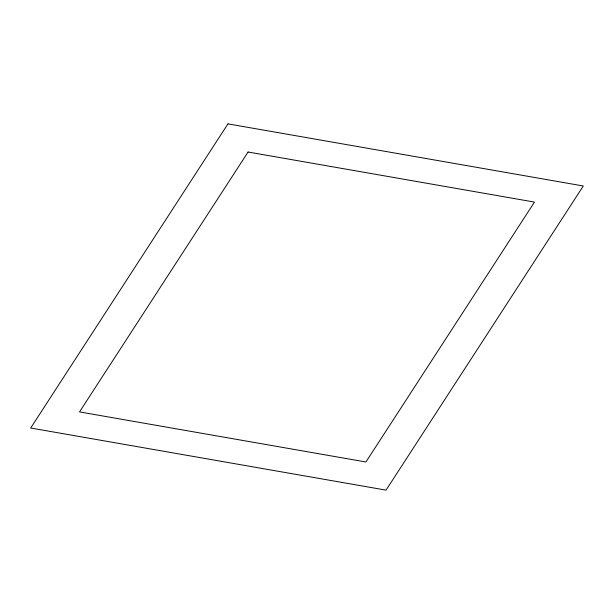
<?xml version="1.0" encoding="UTF-8"?>
<svg xmlns="http://www.w3.org/2000/svg" width="614" height="614" viewBox="0 0 614 614"><rect width="100%" height="100%" fill="white"/><g stroke="black" fill="none" stroke-linecap="round" stroke-linejoin="round"><path stroke-width="0.92" d="M227.955 123.867L30.7 428.012L386.045 490.133L583.3 185.988L227.955 123.867M248.071 152.019L79.521 411.91L365.929 461.981L534.479 202.09L248.071 152.019"/></g></svg>
